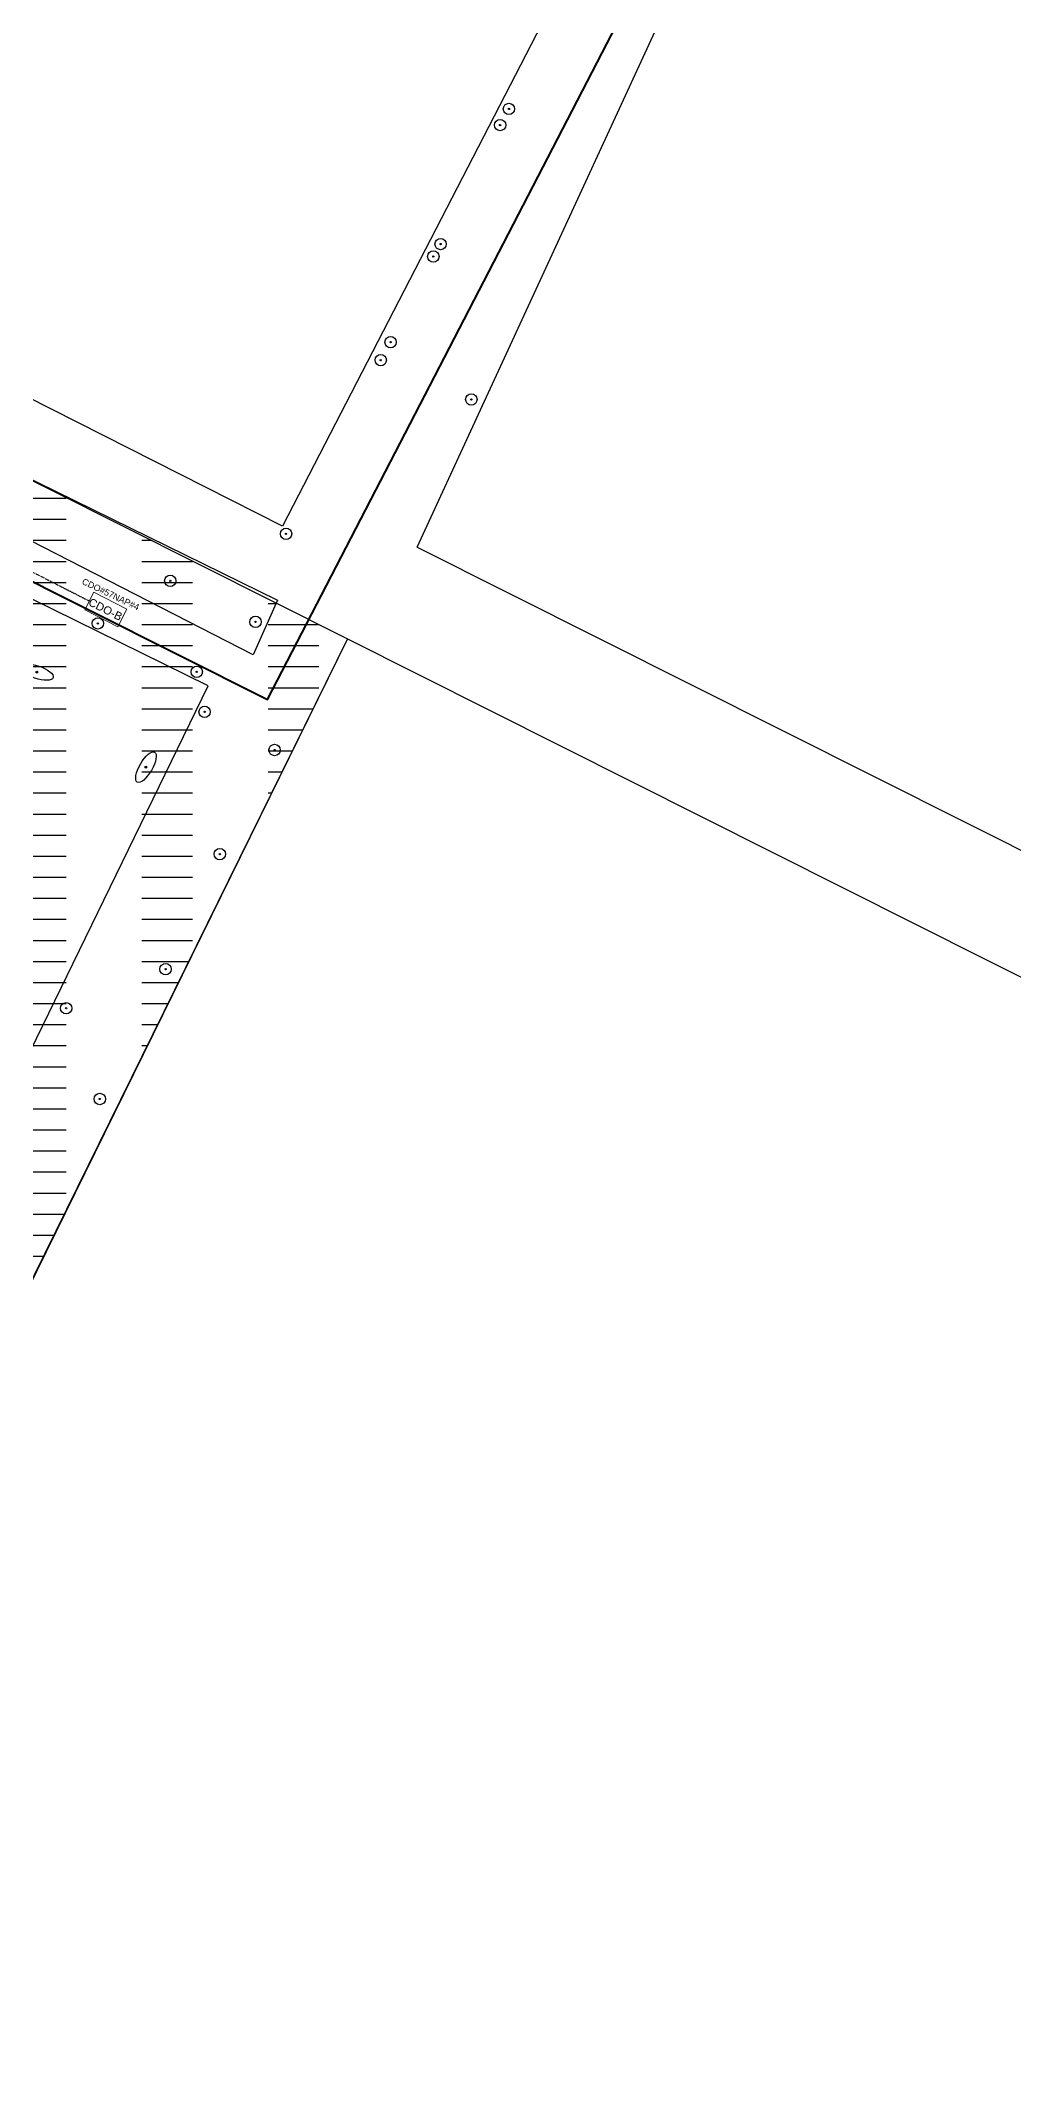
# Model space of a CAD drawing. Header units: metres. Extents: x 400841 to 403530, y 6344542 to 6346805.
# Drawn here: x 402696 to 402926.9, y 6345028.4 to 6345513.6 of the extents above; entities that cross this region are included whole.
import ezdxf
from ezdxf.enums import TextEntityAlignment as Align

# ---------------------------------------------------------------- set-up
doc = ezdxf.new("R2010")
doc.units = ezdxf.units.M
doc.header["$MEASUREMENT"] = 0
doc.linetypes.add('PHANTOM2', pattern=[1.25, 0.625, -0.125, 0.125, -0.125, 0.125, -0.125])
for name, color, linetype, lineweight in [('CDO', 10, 'Continuous', 20), ('Cluster', 62, 'Continuous', 30), ('Fibra_24_pelos_Diseño', 32, 'Continuous', 40), ('Fibra_CDO_A_a_CDO_B', 12, 'PHANTOM2', 30)]:
    doc.layers.add(name, color=color, linetype=linetype, lineweight=lineweight)
for name, color, linetype in [('CDO_name', 1, 'Continuous'), ('Manzanas', 7, 'Continuous'), ('Postes', 5, 'Continuous'), ('Propiedades_Servicio', 104, 'Continuous')]:
    doc.layers.add(name, color=color, linetype=linetype)
doc.layers.get('0').off()
doc.styles.get("Standard").update_dxf_attribs({"font": 'arial.ttf'})

# ---------------------------------------------------------------- blocks, each defined once
blk = doc.blocks.new('Postes')
at = {"layer": 'Postes'}
for radius in [1.35, 0.15]:
    blk.add_circle((0, 0), radius, dxfattribs=at)
blk = doc.blocks.new('HP')
blk.add_point((0, 0))
at = {"layer": 'Propiedades_Servicio'}
blk.add_circle((0, 0), 0.219, dxfattribs=at)
blk.add_ellipse((0, 0), major_axis=(2.06, 3.57), ratio=0.36506, dxfattribs=at)
blk = doc.blocks.new('CDO')
at = {"layer": 'CDO'}
blk.add_lwpolyline([(-4.34, 2.51), (4.48, 2.35), (4.39, -2.37), (-4.43, -2.2)], close=True, dxfattribs=at)
at = {"layer": 'CDO', "color": 7}
blk.add_attdef('CDO-X', text='', height=1.9, rotation=359.1864, dxfattribs=at).set_placement((-0.05, 0.06), align=Align.MIDDLE_CENTER)
blk = doc.blocks.new('ACMAP_ANN_TEMPLATE_NAME_CAJA_CDO')
at = {"layer": 'CDO_name'}
blk.add_attdef('NAME_CDO', text='', height=1.5, dxfattribs=at).set_placement((0, 0), align=Align.TOP_CENTER)

msp = doc.modelspace()

# ---------------------------------------------------------------- hatches: boundary and pattern name
at = {"layer": 'Cluster', "transparency": 33554457}
h = msp.add_hatch(dxfattribs=at)
h.set_pattern_fill('ACAD_ISO03W100', color=5, style=2)
h.set_pattern_definition([(0, (0, 0), (0, 5), [12, -18])])
h.paths.add_polyline_path([(402768.82, 6345371.61), (402554.66, 6345479.15), (402498.02, 6345505.51), (402494.14, 6345497.11), (402550.77, 6345468.51), (402432.16, 6345237.89), (402518.93, 6345194.13), (402521.05, 6345193.03), (402476.28, 6345105.91), (402604.52, 6345038.07)])
h.paths.add_polyline_path([(402583.6, 6345316.21), (402581.52, 6345311.98), (402573.6, 6345315.88), (402575.69, 6345320.11)], flags=16)
h.paths.add_polyline_path([(402574.01, 6345316.19), (402581.59, 6345312.49), (402583.24, 6345315.86), (402575.66, 6345319.56)], flags=8)

# ---------------------------------------------------------------- linework, layer by layer
at = {"layer": 'Cluster'}
msp.add_lwpolyline([(402604.5, 6345038.04), (402476.28, 6345105.91), (402521.05, 6345193.03), (402432.15, 6345237.86), (402550.77, 6345468.51), (402494.14, 6345497.11), (402498.02, 6345505.51), (402555.31, 6345478.84), (402556.01, 6345478.47), (402768.82, 6345371.61), (402604.5, 6345038.04)], dxfattribs=at)
at = {"layer": 'Fibra_24_pelos_Diseño'}
msp.add_lwpolyline([(402487.37, 6345364.16), (402536.65, 6345464.12), (402749.83, 6345357.23), (402846.8, 6345544.67), (402873.33, 6345677.71), (402756.34, 6345734.73)], dxfattribs=at)
at = {"layer": 'Fibra_CDO_A_a_CDO_B'}
msp.add_lwpolyline([(402602.82, 6345341.89), (402640.2, 6345414.85), (402707.51, 6345380.6)], dxfattribs=at)
at = {"layer": 'Manzanas'}
for p, q in [((402785.39, 6345393.34), (403455.08, 6345057.36)), ((402768.82, 6345371.61), (402608.22, 6345045.05)), ((402768.82, 6345371.61), (403451.59, 6345028.41))]:
    msp.add_line(p, q, dxfattribs=at)
for points in [[(402472.07, 6345708.94), (402822.47, 6345532.26), (402753.37, 6345398.34), (402358.41, 6345598.46), (402402.23, 6345633.57), (402415.1, 6345679.52), (402477.26, 6345643.1), (402492.38, 6345660.51), (402443.44, 6345692.98), (402472.07, 6345708.94)], [(402785.39, 6345393.34), (402850.32, 6345534.37), (402857.78, 6345563.19)], [(402494.14, 6345497.11), (402498.02, 6345505.51), (402752.2, 6345380.82), (402746.4, 6345367.82), (402494.14, 6345497.11)], [(402601.46, 6345311.83), (402690.67, 6345267.77), (402735.71, 6345360.44), (402646.91, 6345404.14), (402601.46, 6345311.83)]]:
    msp.add_lwpolyline(points, dxfattribs=at)

# ---------------------------------------------------------------- block references
at = {"layer": 'CDO', "rotation": 334.0033842044514}
msp.add_blockref('CDO', (402711.38, 6345378.54), dxfattribs=at).add_auto_attribs({'CDO-X': 'CDO-B'})
at = {"layer": 'CDO_name', "rotation": 334.4138646248456}
msp.add_blockref('ACMAP_ANN_TEMPLATE_NAME_CAJA_CDO', (402712.93, 6345382.86), dxfattribs=at).add_auto_attribs({'NAME_CDO': 'CDO#57NAP#4'})
at = {"layer": 'Manzanas'}
for p in [(402726.75, 6345385.38), (402746.98, 6345375.63), (402709.56, 6345375.27), (402733.03, 6345363.78)]:
    msp.add_blockref('Postes', p, dxfattribs=at)
at = {"layer": 'Postes'}
for p in [(402807.16, 6345497.43), (402805.07, 6345493.6), (402790.95, 6345465.35), (402789.21, 6345462.4), (402779.07, 6345442.05), (402776.73, 6345437.79), (402798.24, 6345428.45), (402754.25, 6345396.55), (402734.9, 6345354.26), (402751.53, 6345345.21), (402738.51, 6345320.49), (402725.63, 6345293.16), (402702.04, 6345283.88), (402710.01, 6345262.34)]:
    msp.add_blockref('Postes', p, dxfattribs=at)
at = {"layer": 'Propiedades_Servicio', "rotation": 281.2153719011788}
msp.add_blockref('HP', (402695.04, 6345363.72), dxfattribs=at)
at = {"layer": 'Propiedades_Servicio'}
msp.add_blockref('HP', (402720.97, 6345341.13), dxfattribs=at)

doc.saveas('drawing.dxf')
